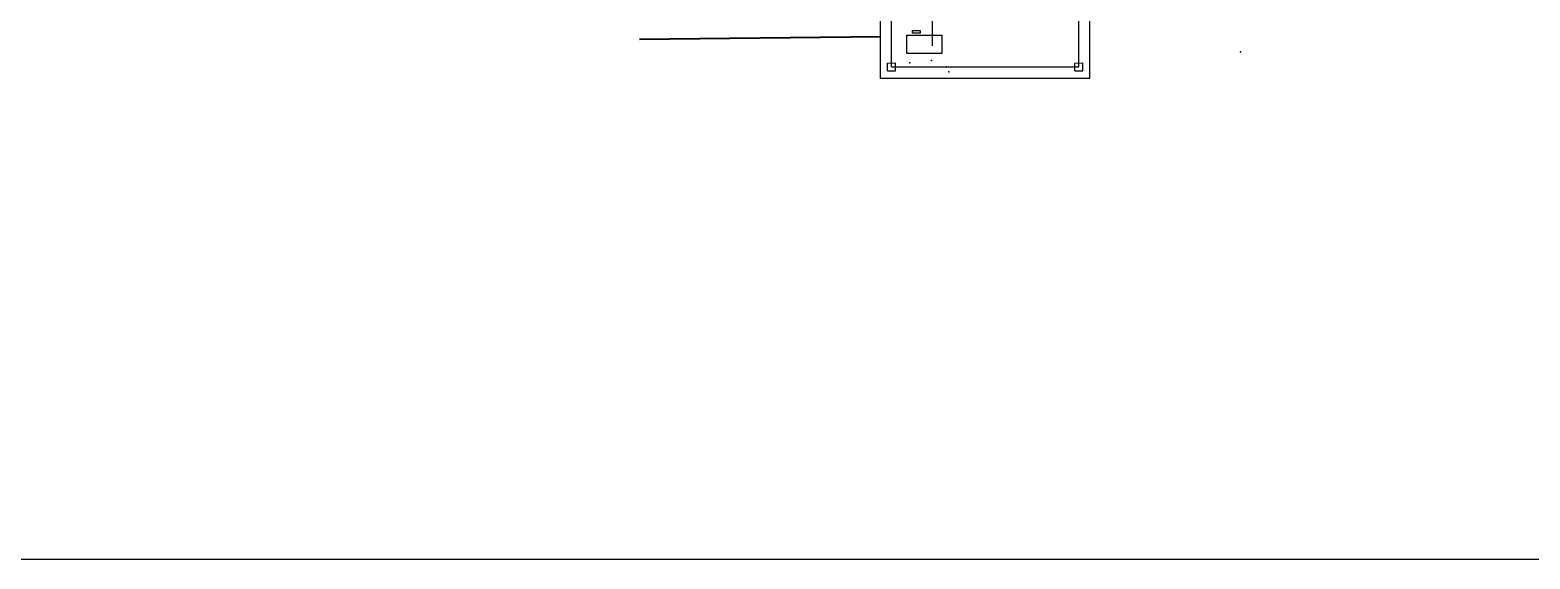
# Model space of a CAD drawing. Extents: x 878294 to 2409453, y -112941 to -40192.
# Drawn here: x 969010 to 978588, y -55780 to -52400 of the extents above; entities that cross this region are included whole.
import ezdxf

# ---------------------------------------------------------------- set-up
doc = ezdxf.new("R2010")
doc.units = 0
doc.header["$LTSCALE"] = 2000
doc.header["$MEASUREMENT"] = 0
for name, pattern in [('AM_DIN_G_W050', [13.75, 9.75, -1.5, 1, -1.5]), ('CENTERGY', [1600, 1300, -100, 100, -100]), ('CONTINU', [0])]:
    doc.linetypes.add(name, pattern=pattern)
for name, color, linetype in [('3', 3, 'CONTINUOUS'), ('CENTER', 4, 'CENTERGY'), ('DIM', 2, 'CONTINUOUS')]:
    doc.layers.add(name, color=color, linetype=linetype)
doc.layers.add('AM_7', color=4, linetype='AM_DIN_G_W050', lineweight=25)
doc.layers.add('TOPO', color=196, linetype='CONTINUOUS', lineweight=0)

msp = doc.modelspace()

# ---------------------------------------------------------------- linework, layer by layer
at = {"layer": '3', "linetype": 'Continuous', "lineweight": -3, "elevation": 0}
for points in [[(974831.36, -52433.15), (974831.36, -52550.83), (974609.73, -52550.83), (974609.73, -52433.15)], [(974693.13, -52403.61), (974693.13, -52421.2), (974645.12, -52421.2), (974645.12, -52403.61)]]:
    msp.add_lwpolyline(points, close=True, dxfattribs=at)
at = {"layer": 'AM_7', "color": 1, "linetype": 'CONTINU', "lineweight": -3}
for p, q in [((974441.44, -52707.12, 0), (974441.44, -51591.7, 0)), ((975776.59, -52707.12, 0), (975776.59, -51591.7, 0)), ((972900.94, -52456.1), (974441.44, -52440, 0)), ((972900.94, -52461.1), (974441.44, -52445, 0)), ((974441.44, -52707.12, 0), (975776.59, -52707.12, 0))]:
    msp.add_line(p, q, dxfattribs=at)
at = {"layer": 'AM_7', "lineweight": -3}
for p, q in [((974511.44, -52636.51, 0), (974511.44, -51642.86, 0)), ((975706.59, -52636.51, 0), (975706.59, -51642.86, 0)), ((974486.44, -52661.51, 0), (974486.44, -52611.51, 0)), ((974511.44, -52636.51, 0), (975706.59, -52636.51, 0)), ((974536.44, -52660.88, 0), (974536.44, -52610.88, 0)), ((975681.59, -52661.51, 0), (975681.59, -52611.51, 0)), ((975731.59, -52660.88, 0), (975731.59, -52610.88, 0))]:
    msp.add_line(p, q, dxfattribs=at)
at = {"layer": 'AM_7', "lineweight": -3, "ltscale": 0.2}
msp.add_line((974770.15, -52187.86, 0), (974770.1, -52502.38, 0), dxfattribs=at)
at = {"layer": 'CENTER', "lineweight": -3, "ltscale": 2}
for p, q in [((974486.44, -52611.51, 0), (974536.44, -52610.88, 0)), ((974486.44, -52661.51, 0), (974536.44, -52660.88, 0)), ((975681.59, -52611.51, 0), (975731.59, -52610.88, 0)), ((975681.59, -52661.51, 0), (975731.59, -52660.88, 0))]:
    msp.add_line(p, q, dxfattribs=at)
at = {"layer": 'DIM'}
msp.add_line((966564.69, -55780.45), (982843.09, -55780.45), dxfattribs=at)
at = {"layer": 'TOPO', "color": 110, "lineweight": -3, "true_color": 0x00ff77}
msp.add_point((976739.97, -52540.44, 0), dxfattribs=at)
at = {"layer": 'TOPO', "color": 2, "lineweight": -3, "true_color": 0xfffd00}
msp.add_point((974628.9, -52611.24, 0), dxfattribs=at)
at = {"layer": 'TOPO', "color": 70, "lineweight": -3, "true_color": 0x7cff00}
msp.add_point((974767.36, -52595.33, 0), dxfattribs=at)
at = {"layer": 'TOPO', "color": 2, "lineweight": -3, "true_color": 0xeeff00}
msp.add_point((974862.56, -52636.65, 0), dxfattribs=at)
at = {"layer": 'TOPO', "color": 80, "lineweight": -3, "true_color": 0x5bff00}
msp.add_point((974877.39, -52668.77, 0), dxfattribs=at)

doc.saveas('drawing.dxf')
